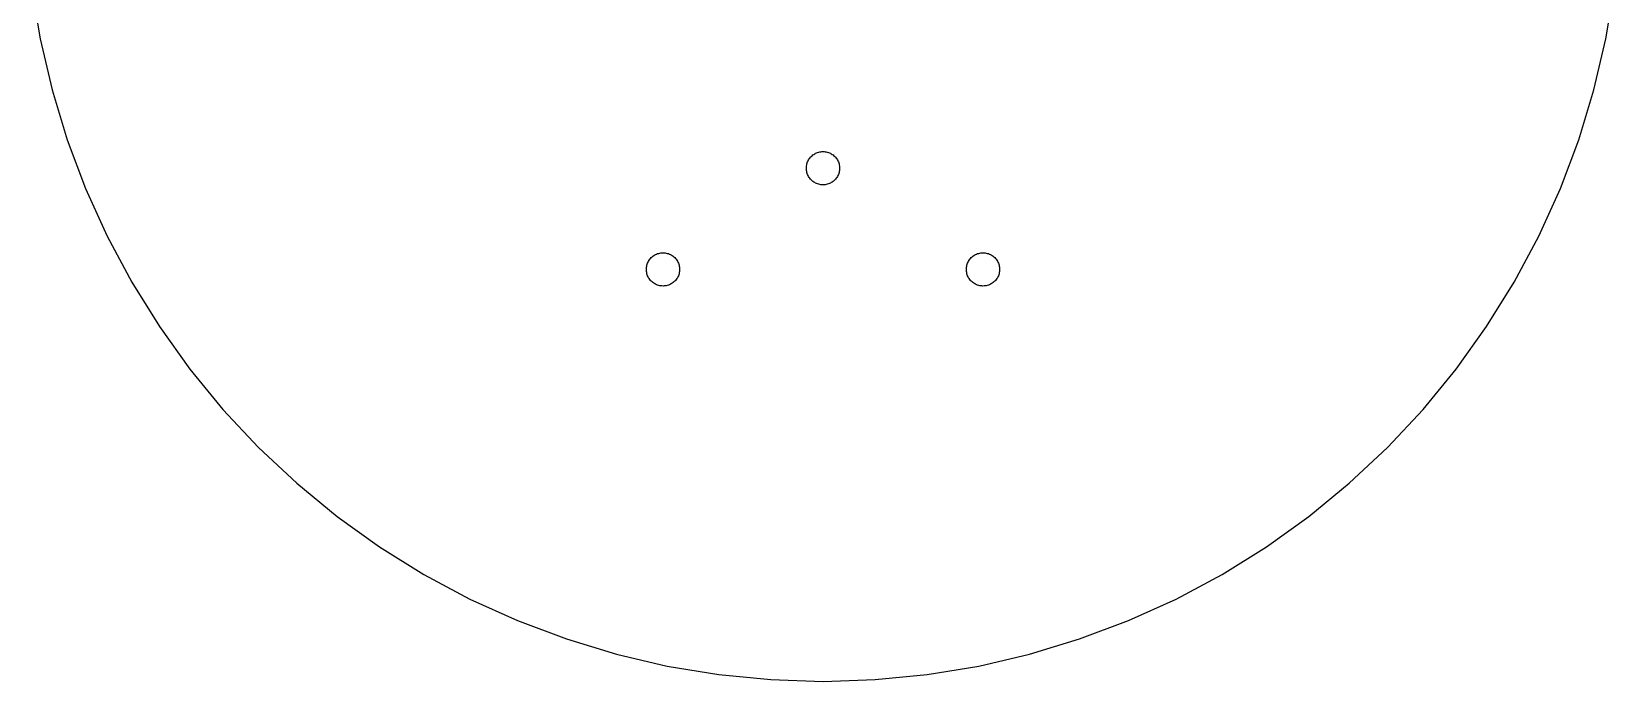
# Model space of a CAD drawing. Header units: metres. Extents: x -84 to 84, y -84 to 84.
# Drawn here: x -83.3 to 83.3, y -84 to -15.6 of the extents above; entities that cross this region are included whole.
import ezdxf

# ---------------------------------------------------------------- set-up
doc = ezdxf.new("R2010")
doc.units = ezdxf.units.M

msp = doc.modelspace()

# ---------------------------------------------------------------- linework, layer by layer
for p, q in [((-83.2814, -10.9642), (-82.386, -16.3876)), ((82.386, -16.3876), (83.2814, -10.9642)), ((-82.386, -16.3876), (-81.1378, -21.7408)), ((81.1378, -21.7408), (82.386, -16.3876)), ((-81.1378, -21.7408), (-79.5421, -27.0009)), ((79.5421, -27.0009), (81.1378, -21.7408)), ((-79.5421, -27.0009), (-77.6059, -32.1454)), ((-0.562515, -28.3429), (-0.452927, -28.3096)), ((-0.452927, -28.3096), (-0.3414, -28.2836)), ((-0.3414, -28.2836), (-0.228409, -28.265)), ((-0.228409, -28.265), (-0.114441, -28.2537)), ((-0.114441, -28.2537), (0, -28.25)), ((0, -28.25), (0.114441, -28.2537)), ((0.114441, -28.2537), (0.228409, -28.265)), ((0.228409, -28.265), (0.3414, -28.2836)), ((0.3414, -28.2836), (0.452927, -28.3096)), ((0.452927, -28.3096), (0.562515, -28.3429)), ((77.6059, -32.1454), (79.5421, -27.0009)), ((-1.75, -30), (-1.74625, -29.8855)), ((-1.74625, -29.8855), (-1.73502, -29.7716)), ((-1.73502, -29.7716), (-1.71637, -29.6586)), ((-1.71637, -29.6586), (-1.69037, -29.5471)), ((-1.69037, -29.5471), (-1.65712, -29.4375)), ((-1.65712, -29.4375), (-1.61678, -29.3303)), ((-1.61678, -29.3303), (-1.56952, -29.226)), ((-1.56952, -29.226), (-1.51553, -29.125)), ((-1.51553, -29.125), (-1.45506, -29.0277)), ((-1.45506, -29.0277), (-1.38837, -28.9347)), ((-1.38837, -28.9347), (-1.31572, -28.8461)), ((-1.31572, -28.8461), (-1.23743, -28.7626)), ((-1.23743, -28.7626), (-1.15385, -28.6843)), ((-1.15385, -28.6843), (-1.06532, -28.6116)), ((-1.06532, -28.6116), (-0.972244, -28.5449)), ((-0.972244, -28.5449), (-0.875, -28.4845)), ((-0.875, -28.4845), (-0.774002, -28.4305)), ((-0.774002, -28.4305), (-0.669693, -28.3832)), ((-0.669693, -28.3832), (-0.562515, -28.3429)), ((0.562515, -28.3429), (0.669693, -28.3832)), ((0.669693, -28.3832), (0.774002, -28.4305)), ((0.774002, -28.4305), (0.875, -28.4845)), ((0.875, -28.4845), (0.972244, -28.5449)), ((0.972244, -28.5449), (1.06532, -28.6116)), ((1.06532, -28.6116), (1.15385, -28.6843)), ((1.15385, -28.6843), (1.23743, -28.7626)), ((1.23743, -28.7626), (1.31572, -28.8461)), ((1.31572, -28.8461), (1.38837, -28.9347)), ((1.38837, -28.9347), (1.45506, -29.0277)), ((1.45506, -29.0277), (1.51553, -29.125)), ((1.51553, -29.125), (1.56952, -29.226)), ((1.56952, -29.226), (1.61678, -29.3303)), ((1.61678, -29.3303), (1.65712, -29.4375)), ((1.65712, -29.4375), (1.69037, -29.5471)), ((1.69037, -29.5471), (1.71637, -29.6586)), ((1.71637, -29.6586), (1.73502, -29.7716)), ((1.73502, -29.7716), (1.74625, -29.8855)), ((1.74625, -29.8855), (1.75, -30)), ((-1.74625, -30.1144), (-1.75, -30)), ((-1.73502, -30.2284), (-1.74625, -30.1144)), ((-1.71637, -30.3414), (-1.73502, -30.2284)), ((-1.69037, -30.4529), (-1.71637, -30.3414)), ((-1.65712, -30.5625), (-1.69037, -30.4529)), ((-1.61678, -30.6697), (-1.65712, -30.5625)), ((-1.56952, -30.774), (-1.61678, -30.6697)), ((-1.51553, -30.875), (-1.56952, -30.774)), ((-1.45506, -30.9722), (-1.51553, -30.875)), ((-1.38837, -31.0653), (-1.45506, -30.9722)), ((-1.31572, -31.1539), (-1.38837, -31.0653)), ((-1.23743, -31.2374), (-1.31572, -31.1539)), ((-1.15385, -31.3157), (-1.23743, -31.2374)), ((-1.06532, -31.3884), (-1.15385, -31.3157)), ((-0.972244, -31.4551), (-1.06532, -31.3884)), ((-0.875, -31.5155), (-0.972244, -31.4551)), ((-0.774002, -31.5695), (-0.875, -31.5155)), ((-0.669693, -31.6168), (-0.774002, -31.5695)), ((-0.562515, -31.6571), (-0.669693, -31.6168)), ((0.669693, -31.6168), (0.562515, -31.6571)), ((0.774002, -31.5695), (0.669693, -31.6168)), ((0.875, -31.5155), (0.774002, -31.5695)), ((0.972244, -31.4551), (0.875, -31.5155)), ((1.06532, -31.3884), (0.972244, -31.4551)), ((1.15385, -31.3157), (1.06532, -31.3884)), ((1.23743, -31.2374), (1.15385, -31.3157)), ((1.31572, -31.1539), (1.23743, -31.2374)), ((1.38837, -31.0653), (1.31572, -31.1539)), ((1.45506, -30.9722), (1.38837, -31.0653)), ((1.51553, -30.875), (1.45506, -30.9722)), ((1.56952, -30.774), (1.51553, -30.875)), ((1.61678, -30.6697), (1.56952, -30.774)), ((1.65712, -30.5625), (1.61678, -30.6697)), ((1.69037, -30.4529), (1.65712, -30.5625)), ((1.71637, -30.3414), (1.69037, -30.4529)), ((1.73502, -30.2284), (1.71637, -30.3414)), ((1.74625, -30.1144), (1.73502, -30.2284)), ((1.75, -30), (1.74625, -30.1144)), ((-77.6059, -32.1454), (-75.3373, -37.1522)), ((-0.452927, -31.6904), (-0.562515, -31.6571)), ((-0.3414, -31.7164), (-0.452927, -31.6904)), ((-0.228409, -31.735), (-0.3414, -31.7164)), ((-0.114441, -31.7462), (-0.228409, -31.735)), ((0, -31.75), (-0.114441, -31.7462)), ((0.114441, -31.7462), (0, -31.75)), ((0.228409, -31.735), (0.114441, -31.7462)), ((0.3414, -31.7164), (0.228409, -31.735)), ((0.452927, -31.6904), (0.3414, -31.7164)), ((0.562515, -31.6571), (0.452927, -31.6904)), ((75.3373, -37.1522), (77.6059, -32.1454)), ((-75.3373, -37.1522), (-72.7461, -42)), ((72.7461, -42), (75.3373, -37.1522)), ((-18.4548, -39.981), (-18.4076, -39.8767)), ((-18.4076, -39.8767), (-18.3536, -39.7757)), ((-18.3536, -39.7757), (-18.2931, -39.6784)), ((-18.2931, -39.6784), (-18.2264, -39.5854)), ((-18.2264, -39.5854), (-18.1538, -39.4968)), ((-18.1538, -39.4968), (-18.0755, -39.4133)), ((-18.0755, -39.4133), (-17.9919, -39.335)), ((-17.9919, -39.335), (-17.9034, -39.2623)), ((-17.9034, -39.2623), (-17.8103, -39.1956)), ((-17.8103, -39.1956), (-17.7131, -39.1351)), ((-17.7131, -39.1351), (-17.6121, -39.0812)), ((-17.6121, -39.0812), (-17.5078, -39.0339)), ((-17.5078, -39.0339), (-17.4006, -38.9936)), ((-17.4006, -38.9936), (-17.291, -38.9603)), ((-17.291, -38.9603), (-17.1795, -38.9343)), ((-17.1795, -38.9343), (-17.0665, -38.9157)), ((-17.0665, -38.9157), (-16.9525, -38.9044)), ((-16.9525, -38.9044), (-16.8381, -38.9007)), ((-16.8381, -38.9007), (-16.7236, -38.9044)), ((-16.7236, -38.9044), (-16.6096, -38.9157)), ((-16.6096, -38.9157), (-16.4967, -38.9343)), ((-16.4967, -38.9343), (-16.3851, -38.9603)), ((-16.3851, -38.9603), (-16.2755, -38.9936)), ((-16.2755, -38.9936), (-16.1684, -39.0339)), ((-16.1684, -39.0339), (-16.0641, -39.0812)), ((-16.0641, -39.0812), (-15.9631, -39.1351)), ((-15.9631, -39.1351), (-15.8658, -39.1956)), ((-15.8658, -39.1956), (-15.7727, -39.2623)), ((-15.7727, -39.2623), (-15.6842, -39.335)), ((-15.6842, -39.335), (-15.6006, -39.4133)), ((-15.6006, -39.4133), (-15.5223, -39.4968)), ((-15.5223, -39.4968), (-15.4497, -39.5854)), ((-15.4497, -39.5854), (-15.383, -39.6784)), ((-15.383, -39.6784), (-15.3225, -39.7757)), ((-15.3225, -39.7757), (-15.2685, -39.8767)), ((-15.2685, -39.8767), (-15.2213, -39.981)), ((15.2213, -39.981), (15.2685, -39.8767)), ((15.2685, -39.8767), (15.3225, -39.7757)), ((15.3225, -39.7757), (15.383, -39.6784)), ((15.383, -39.6784), (15.4497, -39.5854)), ((15.4497, -39.5854), (15.5223, -39.4968)), ((15.5223, -39.4968), (15.6006, -39.4133)), ((15.6006, -39.4133), (15.6842, -39.335)), ((15.6842, -39.335), (15.7727, -39.2623)), ((15.7727, -39.2623), (15.8658, -39.1956)), ((15.8658, -39.1956), (15.9631, -39.1351)), ((15.9631, -39.1351), (16.0641, -39.0812)), ((16.0641, -39.0812), (16.1684, -39.0339)), ((16.1684, -39.0339), (16.2755, -38.9936)), ((16.2755, -38.9936), (16.3851, -38.9603)), ((16.3851, -38.9603), (16.4967, -38.9343)), ((16.4967, -38.9343), (16.6096, -38.9157)), ((16.6096, -38.9157), (16.7236, -38.9044)), ((16.7236, -38.9044), (16.8381, -38.9007)), ((16.8381, -38.9007), (16.9525, -38.9044)), ((16.9525, -38.9044), (17.0665, -38.9157)), ((17.0665, -38.9157), (17.1795, -38.9343)), ((17.1795, -38.9343), (17.291, -38.9603)), ((17.291, -38.9603), (17.4006, -38.9936)), ((17.4006, -38.9936), (17.5078, -39.0339)), ((17.5078, -39.0339), (17.6121, -39.0812)), ((17.6121, -39.0812), (17.7131, -39.1351)), ((17.7131, -39.1351), (17.8103, -39.1956)), ((17.8103, -39.1956), (17.9034, -39.2623)), ((17.9034, -39.2623), (17.9919, -39.335)), ((17.9919, -39.335), (18.0755, -39.4133)), ((18.0755, -39.4133), (18.1538, -39.4968)), ((18.1538, -39.4968), (18.2264, -39.5854)), ((18.2264, -39.5854), (18.2931, -39.6784)), ((18.2931, -39.6784), (18.3536, -39.7757)), ((18.3536, -39.7757), (18.4076, -39.8767)), ((18.4076, -39.8767), (18.4548, -39.981)), ((-18.5881, -40.6507), (-18.5843, -40.5362)), ((-18.5843, -40.7652), (-18.5881, -40.6507)), ((-18.5843, -40.5362), (-18.5731, -40.4223)), ((-18.5731, -40.8791), (-18.5843, -40.7652)), ((-18.5731, -40.4223), (-18.5544, -40.3093)), ((-18.5544, -40.9921), (-18.5731, -40.8791)), ((-18.5544, -40.3093), (-18.5284, -40.1978)), ((-18.5284, -41.1036), (-18.5544, -40.9921)), ((-18.5284, -40.1978), (-18.4952, -40.0882)), ((-18.4952, -41.2132), (-18.5284, -41.1036)), ((-18.4952, -40.0882), (-18.4548, -39.981)), ((-18.4548, -41.3204), (-18.4952, -41.2132)), ((-18.4076, -41.4247), (-18.4548, -41.3204)), ((-18.3536, -41.5257), (-18.4076, -41.4247)), ((-18.2931, -41.6229), (-18.3536, -41.5257)), ((-18.2264, -41.716), (-18.2931, -41.6229)), ((-15.383, -41.6229), (-15.4497, -41.716)), ((-15.3225, -41.5257), (-15.383, -41.6229)), ((-15.2685, -41.4247), (-15.3225, -41.5257)), ((-15.2213, -41.3204), (-15.2685, -41.4247)), ((-15.2213, -39.981), (-15.1809, -40.0882)), ((-15.1809, -41.2132), (-15.2213, -41.3204)), ((-15.1809, -40.0882), (-15.1477, -40.1978)), ((-15.1477, -41.1036), (-15.1809, -41.2132)), ((-15.1477, -40.1978), (-15.1217, -40.3093)), ((-15.1217, -40.9921), (-15.1477, -41.1036)), ((-15.1217, -40.3093), (-15.103, -40.4223)), ((-15.103, -40.8791), (-15.1217, -40.9921)), ((-15.103, -40.4223), (-15.0918, -40.5362)), ((-15.0918, -40.7652), (-15.103, -40.8791)), ((-15.0918, -40.5362), (-15.0881, -40.6507)), ((-15.0881, -40.6507), (-15.0918, -40.7652)), ((15.0881, -40.6507), (15.0918, -40.5362)), ((15.0918, -40.7652), (15.0881, -40.6507)), ((15.0918, -40.5362), (15.103, -40.4223)), ((15.103, -40.8791), (15.0918, -40.7652)), ((15.103, -40.4223), (15.1217, -40.3093)), ((15.1217, -40.9921), (15.103, -40.8791)), ((15.1217, -40.3093), (15.1477, -40.1978)), ((15.1477, -41.1036), (15.1217, -40.9921)), ((15.1477, -40.1978), (15.1809, -40.0882)), ((15.1809, -41.2132), (15.1477, -41.1036)), ((15.1809, -40.0882), (15.2213, -39.981)), ((15.2213, -41.3204), (15.1809, -41.2132)), ((15.2685, -41.4247), (15.2213, -41.3204)), ((15.3225, -41.5257), (15.2685, -41.4247)), ((15.383, -41.6229), (15.3225, -41.5257)), ((15.4497, -41.716), (15.383, -41.6229)), ((18.2931, -41.6229), (18.2264, -41.716)), ((18.3536, -41.5257), (18.2931, -41.6229)), ((18.4076, -41.4247), (18.3536, -41.5257)), ((18.4548, -41.3204), (18.4076, -41.4247)), ((18.4548, -39.981), (18.4952, -40.0882)), ((18.4952, -41.2132), (18.4548, -41.3204)), ((18.4952, -40.0882), (18.5284, -40.1978)), ((18.5284, -41.1036), (18.4952, -41.2132)), ((18.5284, -40.1978), (18.5544, -40.3093)), ((18.5544, -40.9921), (18.5284, -41.1036)), ((18.5544, -40.3093), (18.5731, -40.4223)), ((18.5731, -40.8791), (18.5544, -40.9921)), ((18.5731, -40.4223), (18.5843, -40.5362)), ((18.5843, -40.7652), (18.5731, -40.8791)), ((18.5843, -40.5362), (18.5881, -40.6507)), ((18.5881, -40.6507), (18.5843, -40.7652)), ((-72.7461, -42), (-69.8434, -46.6679)), ((-18.1538, -41.8046), (-18.2264, -41.716)), ((-18.0755, -41.8881), (-18.1538, -41.8046)), ((-17.9919, -41.9664), (-18.0755, -41.8881)), ((-17.9034, -42.0391), (-17.9919, -41.9664)), ((-17.8103, -42.1058), (-17.9034, -42.0391)), ((-17.7131, -42.1662), (-17.8103, -42.1058)), ((-17.6121, -42.2202), (-17.7131, -42.1662)), ((-17.5078, -42.2675), (-17.6121, -42.2202)), ((-17.4006, -42.3078), (-17.5078, -42.2675)), ((-17.291, -42.3411), (-17.4006, -42.3078)), ((-17.1795, -42.3671), (-17.291, -42.3411)), ((-17.0665, -42.3857), (-17.1795, -42.3671)), ((-16.9525, -42.3969), (-17.0665, -42.3857)), ((-16.8381, -42.4007), (-16.9525, -42.3969)), ((-16.7236, -42.3969), (-16.8381, -42.4007)), ((-16.6096, -42.3857), (-16.7236, -42.3969)), ((-16.4967, -42.3671), (-16.6096, -42.3857)), ((-16.3851, -42.3411), (-16.4967, -42.3671)), ((-16.2755, -42.3078), (-16.3851, -42.3411)), ((-16.1684, -42.2675), (-16.2755, -42.3078)), ((-16.0641, -42.2202), (-16.1684, -42.2675)), ((-15.9631, -42.1662), (-16.0641, -42.2202)), ((-15.8658, -42.1058), (-15.9631, -42.1662)), ((-15.7727, -42.0391), (-15.8658, -42.1058)), ((-15.6842, -41.9664), (-15.7727, -42.0391)), ((-15.6006, -41.8881), (-15.6842, -41.9664)), ((-15.5223, -41.8046), (-15.6006, -41.8881)), ((-15.4497, -41.716), (-15.5223, -41.8046)), ((15.5223, -41.8046), (15.4497, -41.716)), ((15.6006, -41.8881), (15.5223, -41.8046)), ((15.6842, -41.9664), (15.6006, -41.8881)), ((15.7727, -42.0391), (15.6842, -41.9664)), ((15.8658, -42.1058), (15.7727, -42.0391)), ((15.9631, -42.1662), (15.8658, -42.1058)), ((16.0641, -42.2202), (15.9631, -42.1662)), ((16.1684, -42.2675), (16.0641, -42.2202)), ((16.2755, -42.3078), (16.1684, -42.2675)), ((16.3851, -42.3411), (16.2755, -42.3078)), ((16.4967, -42.3671), (16.3851, -42.3411)), ((16.6096, -42.3857), (16.4967, -42.3671)), ((16.7236, -42.3969), (16.6096, -42.3857)), ((16.8381, -42.4007), (16.7236, -42.3969)), ((16.9525, -42.3969), (16.8381, -42.4007)), ((17.0665, -42.3857), (16.9525, -42.3969)), ((17.1795, -42.3671), (17.0665, -42.3857)), ((17.291, -42.3411), (17.1795, -42.3671)), ((17.4006, -42.3078), (17.291, -42.3411)), ((17.5078, -42.2675), (17.4006, -42.3078)), ((17.6121, -42.2202), (17.5078, -42.2675)), ((17.7131, -42.1662), (17.6121, -42.2202)), ((17.8103, -42.1058), (17.7131, -42.1662)), ((17.9034, -42.0391), (17.8103, -42.1058)), ((17.9919, -41.9664), (17.9034, -42.0391)), ((18.0755, -41.8881), (17.9919, -41.9664)), ((18.1538, -41.8046), (18.0755, -41.8881)), ((18.2264, -41.716), (18.1538, -41.8046)), ((69.8434, -46.6679), (72.7461, -42)), ((-69.8434, -46.6679), (-66.6417, -51.136)), ((66.6417, -51.136), (69.8434, -46.6679)), ((-66.6417, -51.136), (-63.1545, -55.385)), ((63.1545, -55.385), (66.6417, -51.136)), ((-63.1545, -55.385), (-59.397, -59.397)), ((59.397, -59.397), (63.1545, -55.385)), ((-59.397, -59.397), (-55.385, -63.1545)), ((55.385, -63.1545), (59.397, -59.397)), ((-55.385, -63.1545), (-51.136, -66.6417)), ((51.136, -66.6417), (55.385, -63.1545)), ((-51.136, -66.6417), (-46.6679, -69.8434)), ((46.6679, -69.8434), (51.136, -66.6417)), ((-46.6679, -69.8434), (-42, -72.7461)), ((42, -72.7461), (46.6679, -69.8434)), ((-42, -72.7461), (-37.1522, -75.3373)), ((37.1522, -75.3373), (42, -72.7461)), ((-37.1522, -75.3373), (-32.1454, -77.6059)), ((32.1454, -77.6059), (37.1522, -75.3373)), ((-32.1454, -77.6059), (-27.0009, -79.5421)), ((27.0009, -79.5421), (32.1454, -77.6059)), ((-27.0009, -79.5421), (-21.7408, -81.1378)), ((21.7408, -81.1378), (27.0009, -79.5421)), ((-21.7408, -81.1378), (-16.3876, -82.386)), ((16.3876, -82.386), (21.7408, -81.1378)), ((-16.3876, -82.386), (-10.9642, -83.2814)), ((-10.9642, -83.2814), (-5.49385, -83.8201)), ((5.49385, -83.8201), (10.9642, -83.2814)), ((10.9642, -83.2814), (16.3876, -82.386)), ((-5.49385, -83.8201), (0, -84)), ((0, -84), (5.49385, -83.8201))]:
    msp.add_line(p, q)

doc.saveas('drawing.dxf')
